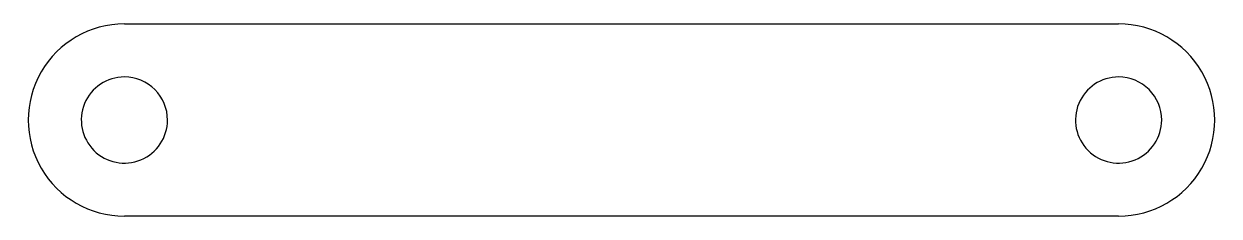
# Model space of a CAD drawing. Extents: x -0.1 to 44.2, y -7.1 to 0.
import ezdxf

# ---------------------------------------------------------------- set-up
doc = ezdxf.new("R2010")
doc.units = 0
doc.layers.get('0').update_dxf_attribs({"linetype": 'CONTINUOUS'})

msp = doc.modelspace()

# ---------------------------------------------------------------- linework, layer by layer
at = {"color": 7}
for points in [[(3.59664, 0.046147), (40.50538, 0.046147)], [(40.50538, -7.098873), (3.59664, -7.098873)]]:
    msp.add_lwpolyline(points, dxfattribs=at)
for points in [[(3.596869, -1.927863)], [(40.506396, -1.927863)]]:
    msp.add_lwpolyline(points, close=True, dxfattribs=at)
for points in [[(3.596869, 0.044006), (2.320761, 0.043997), (1.141588, -0.636799), (0.503534, -1.741941)], [(43.59973, -1.741941), (42.961676, -0.636799), (41.782504, 0.043997), (40.506396, 0.043997)], [(0.503534, -1.741941), (-0.13452, -2.847083), (-0.13452, -4.208674), (0.503534, -5.313816)], [(43.59973, -5.313816), (44.237785, -4.208674), (44.237785, -2.847083), (43.59973, -1.741941)], [(3.596869, -1.927863), (2.949729, -1.927863), (2.366311, -2.31769), (2.118662, -2.915569)], [(4.728239, -2.396491), (4.428181, -2.096433), (4.021215, -1.927863), (3.596869, -1.927863)], [(40.506396, -1.927863), (39.859257, -1.927863), (39.275839, -2.31769), (39.028189, -2.915569)], [(41.637766, -2.396491), (41.337708, -2.096433), (40.930742, -1.927863), (40.506396, -1.927863)], [(5.196868, -3.527862), (5.196868, -3.103516), (5.028297, -2.69655), (4.728239, -2.396491)], [(42.106395, -3.527862), (42.106395, -3.103516), (41.937824, -2.69655), (41.637766, -2.396491)], [(2.118662, -2.915569), (1.871012, -3.513447), (2.007902, -4.201636), (2.465498, -4.659232)], [(39.028189, -2.915569), (38.78054, -3.513447), (38.917429, -4.201636), (39.375026, -4.659232)], [(4.209162, -5.006069), (4.807041, -4.758419), (5.196868, -4.175001), (5.196868, -3.527862)], [(41.118689, -5.006069), (41.716568, -4.758419), (42.106395, -4.175001), (42.106395, -3.527862)], [(2.465498, -4.659232), (2.923095, -5.116829), (3.611283, -5.253718), (4.209162, -5.006069)], [(39.375026, -4.659232), (39.832622, -5.116829), (40.52081, -5.253718), (41.118689, -5.006069)], [(0.503534, -5.313816), (1.141588, -6.418958), (2.320761, -7.099753), (3.596869, -7.099753)], [(40.506396, -7.099762), (41.782504, -7.099753), (42.961676, -6.418958), (43.59973, -5.313816)]]:
    msp.add_open_spline(points, degree=3, dxfattribs=at)

doc.saveas('drawing.dxf')
